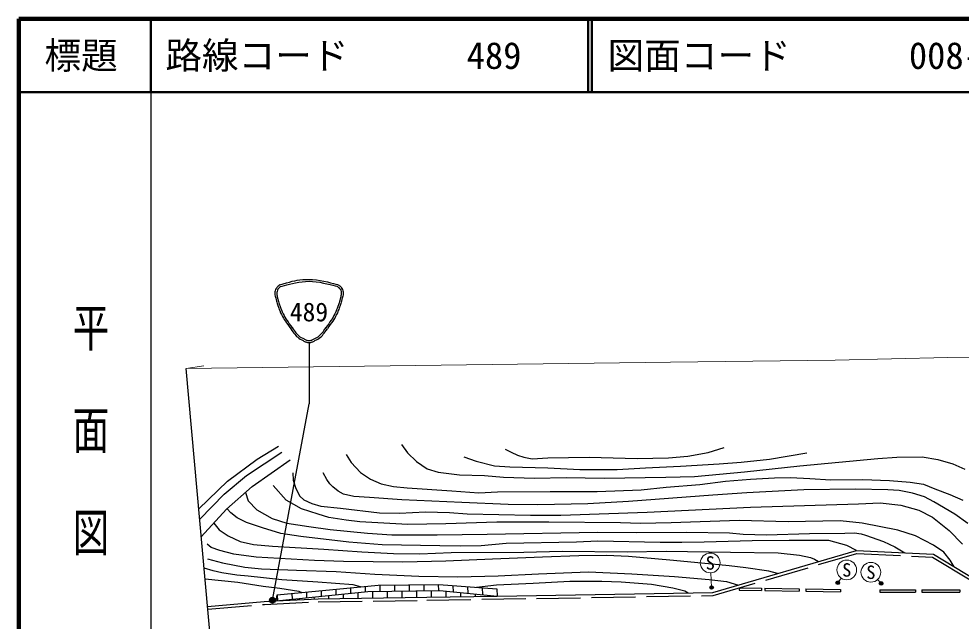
# Model space of a CAD drawing. Units: millimetres at full size, sheet at 1:1000; details may follow other scales. Extents: x 40000 to 680000, y 20000 to 380000.
# Drawn here: x 40000 to 168655, y 297812 to 380000 of the extents above; entities that cross this region are included whole.
import ezdxf
from ezdxf.enums import TextEntityAlignment as Align

# ---------------------------------------------------------------- set-up
doc = ezdxf.new("R2010")
doc.units = ezdxf.units.MM
doc.header["$LTSCALE"] = 1000
doc.linetypes.add('DASHED', pattern=[7.5, 6, -1.5])
for name, color, linetype, lineweight in [('M-BGD', 7, 'Continuous', 25), ('M-BMK-OTRS', 5, 'Continuous', 25), ('M-STR-HTXT', 7, 'Continuous', 13), ('M-STR-STRC', 7, 'Continuous', 25), ('M-TTL', 2, 'Continuous', 140), ('M-TTL-BAND', 7, 'Continuous', 25), ('M-TTL-LINE', 7, 'Continuous', 50)]:
    doc.layers.add(name, color=color, linetype=linetype, lineweight=lineweight)
doc.layers.add('M-TTL-TXT', color=7, linetype='Continuous')
doc.styles.add('@ＭＳ ゴシック', font='')
doc.styles.add('ＭＳ ゴシック', font='')
doc.styles.get('@ＭＳ ゴシック').set_extended_font_data('@MS Gothic')
doc.styles.get('ＭＳ ゴシック').set_extended_font_data('MS Gothic')

msp = doc.modelspace()

# ---------------------------------------------------------------- hatches: boundary and pattern name
at = {"layer": 'M-STR-STRC'}
for points in [[(134810, 302523, -0.41421), (134710, 302183, -0.41421), (134371, 302283, -1)], [(152033, 303166, -0.41421), (151933, 302827, -0.41421), (151594, 302927, -1)], [(157951, 303074, -0.41421), (157851, 302735, -0.41421), (157512, 302835, -1)], [(74283, 300467, -1), (74958, 300897, -1)]]:
    msp.add_hatch(color=256, dxfattribs=at).paths.add_polyline_path(points)

# ---------------------------------------------------------------- linework, layer by layer
at = {"layer": 'M-BGD'}
for p, q in [((85276, 302362), (85287, 301608)), ((87274, 302555), (87285, 301811)), ((89271, 302730), (89284, 301876)), ((91271, 302747), (91284, 301910)), ((93271, 302764), (93283, 301943)), ((95271, 302781), (95283, 301977)), ((97268, 302798), (97281, 302011)), ((99271, 302653), (99284, 301832)), ((101274, 302502), (101288, 301629)), ((103276, 302352), (103292, 301427)), ((138373, 302357), (138368, 302044)), ((138373, 302357), (141384, 302305)), ((75129, 300575), (75261, 301394)), ((75266, 301395), (75304, 300583)), ((77259, 301587), (77297, 300795)), ((79252, 301780), (79289, 300998)), ((80285, 301099), (80299, 300822)), ((81281, 301976), (81293, 301202)), ((82292, 301303), (82298, 300870)), ((83279, 302169), (83290, 301405)), ((84289, 301506), (84298, 300900)), ((86286, 301709), (86297, 300929)), ((88284, 301859), (88297, 300959)), ((90284, 301893), (90297, 300988)), ((92283, 301927), (92297, 301018)), ((94283, 301960), (94297, 301047)), ((96281, 301994), (96296, 301078)), ((98283, 301933), (98296, 301111)), ((100286, 301730), (100296, 301143)), ((102290, 301528), (102296, 301176)), ((104293, 301326), (104295, 301209)), ((138368, 302044), (141379, 301993)), ((141384, 302305), (141379, 301993)), ((141840, 302298), (141834, 301985)), ((141834, 301985), (146517, 301905)), ((141840, 302298), (146523, 302218)), ((146523, 302218), (146517, 301905)), ((147469, 302202), (147463, 301889)), ((147463, 301889), (152173, 301809)), ((147469, 302202), (152178, 302121)), ((152178, 302121), (152173, 301809)), ((157539, 302098), (157539, 301785)), ((157539, 302098), (162406, 302094)), ((157539, 301785), (162406, 301782)), ((162406, 302094), (162406, 301782)), ((163285, 302094), (163284, 301781)), ((163284, 301781), (168468, 301778)), ((163285, 302094), (168469, 302090)), ((168469, 302090), (168468, 301778)), ((76300, 300694), (76303, 300631)), ((78293, 300897), (78301, 300727))]:
    msp.add_line(p, q, dxfattribs=at)
for points in [[(64568, 313122), (68468, 316891), (72545, 319925), (75455, 321686)], [(92250, 321908), (93055, 320793), (94286, 319579), (95763, 318611), (97241, 318119), (100179, 317791), (103577, 317698), (106164, 317478), (110408, 317334), (114713, 317418), (119915, 317301), (128356, 317477), (132226, 317561), (139071, 318205), (146650, 319025), (157268, 319987), (159869, 320189), (163310, 320236), (165464, 319873), (167540, 319276), (169162, 318538)], [(64696, 311712), (68020, 315120), (71072, 317707), (75906, 320859)], [(84674, 320552), (85373, 319440), (86668, 318094), (88001, 317189), (89464, 316555), (91135, 316180), (93025, 315986), (99134, 315598), (102782, 315333), (105331, 315476), (112552, 315499), (118946, 315488), (124964, 315710), (128399, 316088), (132963, 316481), (136500, 316917), (139905, 317194), (143173, 317356), (145371, 317428), (147976, 317297), (150858, 317094), (155218, 317122), (158871, 316991), (161702, 316786), (163506, 316495), (165049, 315870), (167087, 315100), (168877, 314343)], [(100750, 320247), (102439, 319624), (104946, 319027), (107050, 318859), (112203, 318710), (116570, 318506), (121708, 318508), (125567, 318721), (130350, 318968), (135611, 319264), (138600, 319527), (142481, 319906), (147604, 320792)], [(106407, 321267), (107218, 320862), (108061, 320470), (108955, 320207), (110090, 319946), (112229, 320100), (117851, 320166), (124403, 320024), (128693, 320097), (131342, 320302), (134116, 320804), (136299, 321504)], [(64915, 309297), (68367, 313076), (71875, 316177), (77055, 319814)], [(77405, 318028), (77468, 317033), (77806, 315907), (78372, 314858), (78907, 314384), (79991, 313858), (81233, 313511), (83931, 313236), (89239, 312601), (91992, 312547), (95512, 312749), (98777, 312641), (101202, 312474), (109860, 312288), (114015, 312265), (125780, 312664), (139876, 313347), (154646, 313831), (157588, 313946), (160430, 313626), (162889, 312950), (164737, 312013), (167015, 310180), (168837, 308317)], [(169582, 311130), (167810, 312402), (164944, 314098), (163654, 314769), (162000, 315288), (160189, 315633), (158622, 315742), (154231, 315837), (147192, 315733), (139405, 315321), (134760, 314989), (123221, 314150), (117706, 313820), (110860, 313695), (106796, 313732), (100474, 313984), (92302, 314388), (87871, 314707), (85753, 314816), (84335, 315159), (83607, 315562), (82863, 316142), (82472, 316558), (82032, 317148), (81551, 318038)], [(70935, 315346), (71329, 314229), (72471, 313024), (74577, 311802), (76605, 311174), (79583, 310738), (82502, 310336), (87622, 309813), (90915, 309602), (97107, 309571), (103950, 309700), (118997, 309973), (124295, 309924), (131141, 309976), (137031, 309842), (138876, 309683), (142093, 309582), (147956, 309761), (152792, 309799), (154104, 309882), (155024, 309736), (155595, 309540), (158062, 308661), (159590, 307932), (160953, 307137)], [(167704, 305238), (167152, 306144), (166268, 307222), (164884, 308193), (162438, 309458), (160026, 310205), (155130, 311177), (152127, 311516), (145049, 311363), (138330, 311539), (129049, 311219), (124859, 311145), (122149, 311240), (112374, 311325), (105253, 311299), (98315, 311084), (93093, 311010), (86548, 311355), (84705, 311576), (82333, 311946), (80847, 312410), (78579, 313156), (76476, 314314), (74739, 316304)], [(154345, 307454), (153032, 308118), (150567, 308795), (147650, 308838), (145185, 308795), (140126, 308780), (133578, 308605), (130505, 308556), (127564, 308531), (119066, 308731), (116134, 308602), (106557, 308426), (103129, 308095), (100363, 308052), (97496, 308081), (89584, 308244), (85073, 308611), (78502, 309345), (75769, 309766), (73259, 310546), (71079, 311269), (69819, 311931), (68927, 312574), (68433, 313133)], [(66641, 311186), (67359, 310291), (68563, 309431), (70213, 308693), (72025, 308278), (74637, 308055), (81625, 307620), (86841, 307256), (91147, 307023), (94770, 306975), (99009, 307201), (108925, 307244), (114201, 307345), (123050, 307277), (128360, 307340), (137141, 307227), (143688, 307131), (146577, 306803), (148104, 306489), (148626, 306282), (149188, 305943)], [(143575, 304298), (142390, 304620), (139252, 305086), (136995, 305362), (133192, 305722), (128881, 306135), (123233, 306651), (120230, 306752), (116441, 306728), (111496, 306550), (104678, 306268), (98310, 305992), (92428, 305841), (84322, 305952), (80386, 306076), (72394, 306534), (69342, 306956), (67455, 307448), (66262, 307867), (65707, 308328)], [(65772, 306324), (67811, 305758), (70838, 305175), (73137, 304933), (77894, 304746), (83336, 304574), (88615, 304241), (94596, 303938), (99951, 303855), (105457, 303973), (110952, 304250), (117771, 304528), (123714, 304253), (129507, 303907), (134239, 303476), (136613, 303218), (138248, 302737)], [(105295, 301225), (134729, 301706), (154345, 307454), (164881, 306949), (173649, 301633), (205976, 301796), (216241, 306095), (226959, 306242), (237268, 302088), (248135, 301923), (260102, 306038), (289806, 306853), (296858, 302537), (349517, 302799), (376485, 303006)], [(86662, 302496), (85626, 302746), (80841, 303145), (75905, 303452), (71320, 303961), (69781, 304070), (67705, 304391), (66520, 304681), (65300, 305062)], [(65436, 303565), (69882, 303109), (73374, 302564), (75650, 302309), (78226, 301923), (78624, 301719)], [(75261, 301394), (89069, 302728), (97343, 302798), (105279, 302201), (105295, 301225)], [(131395, 301651), (130921, 301907), (129286, 302323), (126387, 302796), (122254, 303140), (119613, 303208), (115223, 303236), (110215, 302939), (105227, 302712), (102497, 302410)], [(75129, 300575), (87657, 301849), (97476, 302014), (105295, 301225)], [(75129, 300575), (80863, 300849), (95693, 301068), (105295, 301225)], [(65775, 299831), (73510, 300497), (75129, 300575)]]:
    msp.add_lwpolyline(points, dxfattribs=at)
at = {"layer": 'M-BGD', "linetype": 'DASHED'}
msp.add_lwpolyline([(65809, 299433), (73536, 300098), (80876, 300449), (95699, 300668), (134790, 301307), (154393, 307051), (164761, 306554), (173538, 301233), (206058, 301396), (216324, 305696), (226884, 305841), (237187, 301689), (248199, 301522), (260174, 305640), (289698, 306450), (296746, 302136), (349519, 302399), (376488, 302606)], dxfattribs=at)
at = {"layer": 'M-BMK-OTRS'}
msp.add_line((70083, 252379), (62827, 332292), dxfattribs=at)
at = {"layer": 'M-STR-HTXT'}
for p, q in [((62827, 332292), (65254, 332665)), ((134590, 302403), (134473, 304407)), ((151813, 303046), (152266, 303694)), ((157731, 302955), (157241, 303489))]:
    msp.add_line(p, q, dxfattribs=at)
msp.add_lwpolyline([(62827, 332292), (128979, 333143), (151467, 333432), (166840, 333797), (201201, 334085), (222947, 334356), (244234, 334595), (267626, 334982), (304526, 335198), (343016, 335493), (368405, 335758), (375181, 335776)], dxfattribs=at)
for centre in [(134394, 305754), (153039, 304801), (156329, 304483)]:
    msp.add_circle(centre, 1350, dxfattribs=at)
at = {"layer": 'M-STR-STRC'}
for p in [(79619, 335838), (74620, 300682)]:
    msp.add_line(p, (79619, 327450), dxfattribs=at)
for points in [[(75619, 343695), (75551, 343651), (75491, 343608), (75435, 343566), (75384, 343522), (75337, 343476), (75292, 343428), (75249, 343377), (75206, 343321), (75163, 343261), (75119, 343195), (75037, 343049), (74983, 342906), (74952, 342763), (74942, 342621), (74948, 342477), (74968, 342330), (74999, 342180), (75036, 342024), (75078, 341863), (75119, 341695)], [(75619, 343695), (76101, 343844), (76535, 343976), (76932, 344091), (77303, 344189), (77660, 344270), (78014, 344335), (78375, 344384), (78756, 344418), (79167, 344438), (79619, 344443), (80111, 344422), (80622, 344370), (81139, 344292), (81645, 344198), (82126, 344094), (82566, 343988), (82950, 343887), (83264, 343800), (83492, 343733), (83619, 343695)], [(75716, 343456), (75963, 343532), (76256, 343620), (76591, 343715), (76962, 343813), (77362, 343908), (77787, 343997), (78231, 344074), (78688, 344134), (79153, 344174), (79619, 344189), (80098, 344170), (80597, 344120), (81100, 344046), (81593, 343954), (82062, 343853), (82491, 343750), (82866, 343652), (83172, 343567), (83395, 343501), (83521, 343463)], [(83619, 343695), (83686, 343651), (83747, 343608), (83803, 343566), (83854, 343522), (83901, 343476), (83946, 343428), (83989, 343377), (84032, 343321), (84075, 343261), (84119, 343195), (84200, 343049), (84255, 342906), (84286, 342763), (84296, 342621), (84290, 342477), (84269, 342330), (84239, 342180), (84201, 342024), (84160, 341863), (84119, 341695)], [(75712, 343460), (75692, 343442), (75666, 343419), (75635, 343390), (75599, 343356), (75561, 343319), (75522, 343277), (75481, 343234), (75442, 343187), (75404, 343140), (75369, 343091), (75297, 342955), (75252, 342807), (75229, 342652), (75224, 342495), (75234, 342339), (75254, 342192), (75280, 342056), (75309, 341938), (75335, 341842), (75356, 341774)], [(83523, 343463), (83543, 343445), (83569, 343421), (83601, 343392), (83637, 343358), (83675, 343320), (83715, 343279), (83756, 343235), (83796, 343188), (83834, 343140), (83869, 343091), (83941, 342955), (83986, 342807), (84009, 342652), (84014, 342494), (84004, 342338), (83984, 342190), (83957, 342055), (83929, 341937), (83902, 341841), (83881, 341772)], [(75119, 341695), (75170, 341498), (75218, 341325), (75262, 341171), (75306, 341030), (75349, 340897), (75394, 340769), (75442, 340639), (75495, 340503), (75553, 340357), (75619, 340195), (75744, 339898), (75866, 339634), (75988, 339396), (76113, 339173), (76244, 338958), (76385, 338742), (76540, 338516), (76711, 338272), (76903, 338001), (77119, 337695)], [(75356, 341774), (75407, 341581), (75453, 341411), (75497, 341259), (75540, 341120), (75582, 340990), (75627, 340864), (75674, 340736), (75726, 340603), (75783, 340459), (75847, 340300), (75972, 340006), (76092, 339745), (76213, 339508), (76336, 339288), (76466, 339075), (76606, 338861), (76759, 338637), (76929, 338395), (77120, 338127), (77333, 337823)], [(83882, 341774), (83831, 341581), (83785, 341411), (83741, 341259), (83698, 341120), (83655, 340990), (83611, 340864), (83564, 340736), (83512, 340603), (83455, 340459), (83390, 340300), (83266, 340006), (83145, 339745), (83025, 339508), (82902, 339288), (82771, 339075), (82632, 338861), (82478, 338637), (82308, 338395), (82118, 338127), (81905, 337823)], [(84119, 341695), (84067, 341498), (84020, 341325), (83975, 341171), (83932, 341030), (83889, 340897), (83843, 340769), (83795, 340639), (83743, 340503), (83685, 340357), (83619, 340195), (83493, 339898), (83371, 339634), (83250, 339396), (83125, 339173), (82994, 338958), (82853, 338742), (82698, 338516), (82526, 338272), (82335, 338001), (82119, 337695)], [(77119, 337695), (77274, 337486), (77415, 337295), (77545, 337120), (77671, 336960), (77797, 336811), (77929, 336674), (78072, 336545), (78231, 336423), (78412, 336307), (78619, 336195), (78726, 336140), (78825, 336086), (78920, 336036), (79012, 335989), (79102, 335947), (79195, 335910), (79290, 335880), (79391, 335857), (79500, 335843), (79619, 335838), (79738, 335843), (79847, 335857), (79948, 335880), (80043, 335910), (80135, 335947), (80226, 335989), (80318, 336036), (80412, 336086), (80512, 336140), (80619, 336195), (80826, 336307), (81007, 336423), (81166, 336545), (81309, 336674), (81441, 336811), (81567, 336960), (81693, 337120), (81823, 337295), (81963, 337486), (82119, 337695)], [(77296, 337871), (77447, 337668), (77583, 337482), (77710, 337311), (77832, 337154), (77954, 337009), (78083, 336874), (78222, 336749), (78377, 336631), (78553, 336519), (78756, 336411), (78849, 336365), (78935, 336319), (79017, 336276), (79096, 336235), (79174, 336199), (79253, 336167), (79335, 336140), (79423, 336121), (79516, 336108), (79619, 336104), (79721, 336108), (79815, 336121), (79902, 336140), (79985, 336167), (80064, 336199), (80142, 336235), (80221, 336276), (80303, 336319), (80389, 336365), (80482, 336411), (80685, 336519), (80861, 336631), (81016, 336749), (81155, 336874), (81283, 337009), (81406, 337154), (81528, 337311), (81654, 337482), (81791, 337668), (81942, 337871)]]:
    msp.add_lwpolyline(points, dxfattribs=at)
for centre, radius in [((134590, 302403), 250), ((151813, 303046), 250), ((157731, 302955), 250), ((74620, 300682), 400)]:
    msp.add_circle(centre, radius, dxfattribs=at)
at = {"layer": 'M-TTL'}
for p, q in [((40000, 380000), (40000, 20000)), ((680000, 380000), (40000, 380000))]:
    msp.add_line(p, q, dxfattribs=at)
at = {"layer": 'M-TTL-BAND'}
msp.add_line((58000, 370000), (58000, 20000), dxfattribs=at)
at = {"layer": 'M-TTL-LINE'}
for p, q in [((58000, 380000), (58000, 370000)), ((117750, 380000), (117750, 370000)), ((118250, 380000), (118250, 370000)), ((40000, 370000), (680000, 370000))]:
    msp.add_line(p, q, dxfattribs=at)

# ---------------------------------------------------------------- texts
at = {"layer": 'M-STR-HTXT', "style": 'ＭＳ ゴシック'}
for p in [(134394, 305754), (153039, 304801), (156329, 304483)]:
    msp.add_text('S', height=1833, dxfattribs=at).set_placement(p, align=Align.MIDDLE_CENTER)
at = {"layer": 'M-STR-STRC', "style": 'ＭＳ ゴシック'}
msp.add_text('489', height=2566, dxfattribs=at).set_placement((76994, 337953), align=Align.BOTTOM_LEFT)
at = {"layer": 'M-TTL-BAND', "style": '@ＭＳ ゴシック', "width": 1.4}
msp.add_text('平  面  図', height=3666, rotation=270, dxfattribs=at).set_placement((49777, 306475), align=Align.MIDDLE_RIGHT)
at = {"layer": 'M-TTL-TXT', "style": 'ＭＳ ゴシック'}
msp.add_text('標題', height=3666, dxfattribs=at).set_placement((48500, 375000), align=Align.MIDDLE_CENTER)
for s, p in [('路線コード', (60000, 375000)), ('図面コード', (120380, 375000)), ('489', (101142, 375000)), ('008-00', (161521, 375000))]:
    msp.add_text(s, height=3666, dxfattribs=at).set_placement(p, align=Align.MIDDLE_LEFT)

doc.saveas('drawing.dxf')
